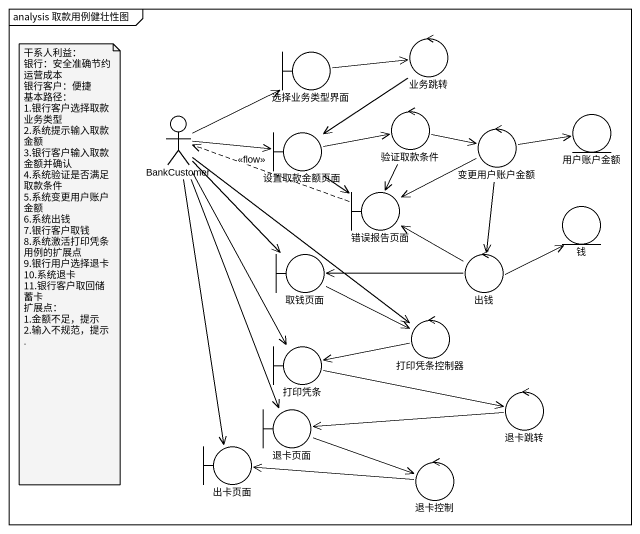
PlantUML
@startuml
mainframe analysis 取款用例健壮性图
boundary 选择业务类型界面
control 业务跳转
actor BankCustomer
control 验证取款条件
entity 用户账户金额
boundary 设置取款金额页面
control 变更用户账户金额
boundary 错误报告页面
entity 钱
boundary 取钱页面
control 出钱
boundary 打印凭条
control 打印凭条控制器
control 退卡跳转
boundary 退卡页面
boundary 出卡页面
control 退卡控制
选择业务类型界面 -right-> 业务跳转
业务跳转 --> 设置取款金额页面
BankCustomer -right-> 选择业务类型界面
BankCustomer -right-> 设置取款金额页面
BankCustomer --> 取钱页面
BankCustomer --> 打印凭条
BankCustomer --> 打印凭条控制器
BankCustomer --> 退卡页面
BankCustomer --> 出卡页面
验证取款条件 -right-> 变更用户账户金额
验证取款条件 --> 错误报告页面
设置取款金额页面 -right-> 验证取款条件
设置取款金额页面 --> 错误报告页面
变更用户账户金额 -right-> 用户账户金额
变更用户账户金额 -left-> 错误报告页面
变更用户账户金额 --> 出钱
错误报告页面 .left.> BankCustomer : <<flow>>
取钱页面 -right-> 打印凭条控制器
出钱 -up-> 错误报告页面
出钱 -right-> 钱
出钱 -left-> 取钱页面
打印凭条 -right-> 退卡跳转
打印凭条控制器 -left-> 打印凭条
退卡跳转 -left-> 退卡页面
退卡页面 -right-> 退卡控制
退卡控制 -left-> 出卡页面
note as N1
  干系人利益：
  银行：安全准确节约运营成本
  银行客户：便捷
  基本路径：
  1.银行客户选择取款业务类型
  2.系统提示输入取款金额
  3.银行客户输入取款金额并确认
  4.系统验证是否满足取款条件
  5.系统变更用户账户金额
  6.系统出钱
  7.银行客户取钱
  8.系统激活打印凭条用例的扩展点
  9.银行用户选择退卡
  10.系统退卡
  11.银行客户取回储蓄卡
  扩展点：
  1.金额不足，提示
  2.输入不规范，提示.
end note
@enduml
